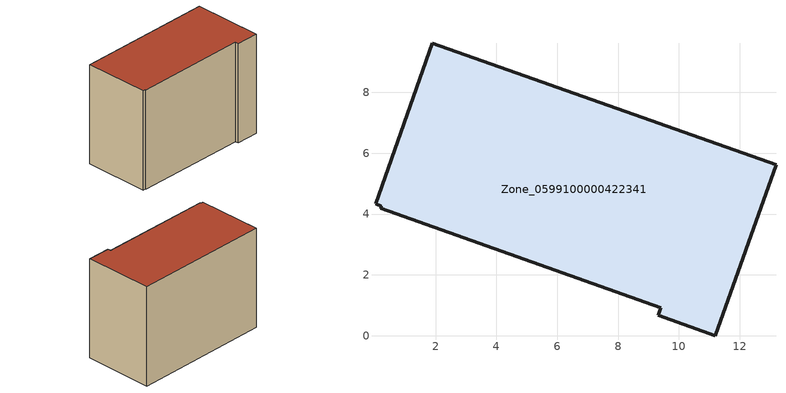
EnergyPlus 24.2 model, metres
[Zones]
Zone_0599100000422341
 floor ground (C_G): 1.9,9.61 13.19,5.62 11.19,0 9.31,0.67 9.4,0.93 0.2,4.19 0.22,4.26 0.03,4.33 z0.51
 wall outside (C_F): 9.31,0.67 11.19,0 13.19,5.62 1.9,9.61 0.03,4.33 0.22,4.26 0.2,4.19 9.4,0.93 9.31,0.67 z0.51:9.21
 roof outside (C_R): 1.9,9.61 0.03,4.33 0.22,4.26 0.2,4.19 9.4,0.93 9.31,0.67 11.19,0 13.19,5.62 z9.21
[BUILDING]
Pand.0599100000422341: North Axis=0; Terrain=City; Loads Convergence Tolerance Value=0.04; Temperature Convergence Tolerance Value=0.4; Solar Distribution=FullExterior; Maximum Number of Warmup Days=25; Minimum Number of Warmup Days=1
[Site:Location]
Rotterdam.The.Hague.AP_ZH_NLD Design_Conditions: Latitude=51.96; Longitude=4.45; Time Zone=1; Elevation=-4.5
[SITE:GROUNDTEMPERATURE:BUILDINGSURFACE]
18, 18, 18, 18, 18, 18, 18, 18, 18, 18, 18, 18
[MATERIAL] Thermal Absorptance=0.9; Solar Absorptance=0.7; Visible Absorptance=0.7
Name | Roughness | Thickness | Conductivity | Density | Specific Heat
G.TI.2006-2014 | MediumSmooth | 0.15 | 0.06 | 540 | 1210
F.TI.2006-2014 | Rough | 0.3 | 0.12 | 1920 | 840
R.TI.2006-2014 | MediumRough | 0.2 | 0.08 | 1500 | 1000
[CONSTRUCTION]
C_G: G.TI.2006-2014
C_F: F.TI.2006-2014
C_R: R.TI.2006-2014
[ZONE]
Zone_0599100000422341: Type=1; Multiplier=1; Ceiling Height=Autocalculate; Volume=Autocalculate; Floor Area=autocalculate; Part of Total Floor Area=Yes
[ZONEINFILTRATION:DESIGNFLOWRATE]
Infil_Zone_0599100000422341: Zone or ZoneList or Space or SpaceList=Zone_0599100000422341; Schedule=AlwaysOn; Design Flow Rate Calculation Method=Flow/Area; Flow Rate per Floor Area=0.0015; Constant Term Coefficient=1; Temperature Term Coefficient=0; Velocity Term Coefficient=0; Velocity Squared Term Coefficient=0
[HVACTEMPLATE:ZONE:IDEALLOADSAIRSYSTEM]
Zone_0599100000422341: Maximum Heating Supply Air Temperature=50; Minimum Cooling Supply Air Temperature=13; Maximum Heating Supply Air Humidity Ratio=0.0156; Minimum Cooling Supply Air Humidity Ratio=0.0077; Heating Limit=NoLimit; Cooling Limit=NoLimit; Dehumidification Control Type=ConstantSensibleHeatRatio; Cooling Sensible Heat Ratio=0.7; Dehumidification Setpoint=60; Humidification Control Type=None; Humidification Setpoint=30; Outdoor Air Method=None; Outdoor Air Flow Rate per Person=0.00944; Outdoor Air Flow Rate per Zone Floor Area=0; Outdoor Air Flow Rate per Zone=0; Demand Controlled Ventilation Type=None; Outdoor Air Economizer Type=NoEconomizer; Heat Recovery Type=None; Sensible Heat Recovery Effectiveness=0.7; Latent Heat Recovery Effectiveness=0.65
[ZONECONTROL:THERMOSTAT]
ThermostatControl_Zone_0599100000422341: Zone or ZoneList=Zone_0599100000422341; Control Type Schedule=DualSetpointControlType; Control 1=Thermostat_Zone_0599100000422341; Temperature Difference Between Cutout And Setpoint=0
[THERMOSTATSETPOINT:DUALSETPOINT]
Thermostat_Zone_0599100000422341: Heating Setpoint Temperature Schedule=HeatingSetpoint_Zone_0599100000422341; Cooling Setpoint Temperature Schedule=CoolingSetpoint_Zone_0599100000422341
[SCHEDULE:COMPACT]
HeatingSetpoint_Zone_0599100000422341: Through: 12/31, For: AllDays, Until: 24:00, 21
CoolingSetpoint_Zone_0599100000422341: Through: 12/31, For: AllDays, Until: 24:00, 24
DualSetpointControlType: Through: 12/31, For: AllDays, Until: 24:00, 4
AlwaysOn: Through: 12/31, For: AllDays, Until: 24:00, 1
